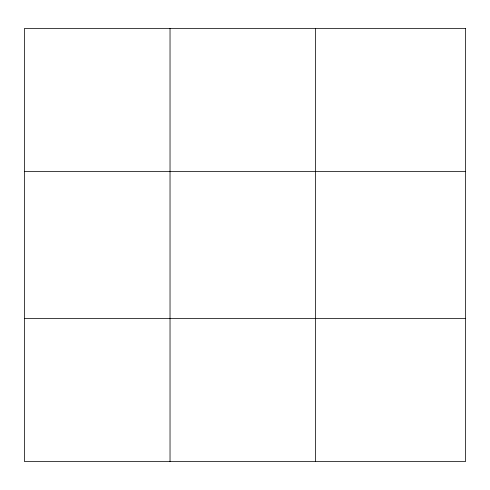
<?xml version="1.0" encoding="UTF-8"?>
<svg xmlns="http://www.w3.org/2000/svg" width="490" height="490" viewBox="0 0 490 490"><rect width="100%" height="100%" fill="white"/><g stroke="black" fill="none" stroke-linecap="round" stroke-linejoin="round"><path stroke-width="0.73" d="M170.03 461.574L170.03 28.426M315.56 461.574L315.56 28.426M24.5 171.365L465.5 171.365M24.5 318.635L465.5 318.635M465.5 28.426L465.5 461.574L24.5 461.574L24.5 28.426L465.5 28.426"/></g></svg>
